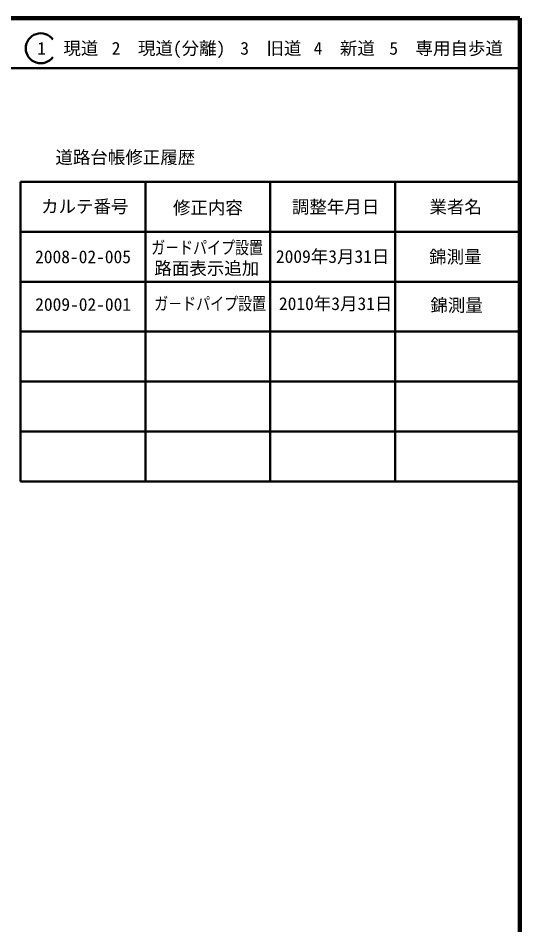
# Model space of a CAD drawing. Units: millimetres on the paper, enlarged 1000 times. Extents: x 40000 to 680000, y 20000 to 380000.
# Drawn here: x 579500 to 680000, y 198357 to 380000 of the extents above; entities that cross this region are included whole.
import ezdxf
from ezdxf.enums import TextEntityAlignment as Align

# ---------------------------------------------------------------- set-up
doc = ezdxf.new("R2010")
doc.units = ezdxf.units.MM
doc.header["$LTSCALE"] = 1000
for name, color, linetype, lineweight in [('M-TTL', 2, 'Continuous', 140), ('M-TTL-FRAM', 2, 'Continuous', 50), ('M-TTL-LINE', 7, 'Continuous', 50)]:
    doc.layers.add(name, color=color, linetype=linetype, lineweight=lineweight)
doc.layers.add('M-TTL-TXT', color=7, linetype='Continuous')
doc.styles.add('ＭＳ ゴシック', font='')
doc.styles.get('ＭＳ ゴシック').set_extended_font_data('MS Gothic')

msp = doc.modelspace()

# ---------------------------------------------------------------- linework, layer by layer
at = {"layer": 'M-TTL'}
for p, q in [((680000, 380000), (40000, 380000)), ((680000, 20000), (680000, 380000))]:
    msp.add_line(p, q, dxfattribs=at)
at = {"layer": 'M-TTL-FRAM'}
for p, q in [((580000, 347197), (580000, 287197)), ((580000, 347197), (680000, 347197)), ((580000, 287197), (680000, 287197))]:
    msp.add_line(p, q, dxfattribs=at)
at = {"layer": 'M-TTL-LINE'}
for p, q in [((40000, 370000), (680000, 370000)), ((605000, 347197), (605000, 287197)), ((630000, 347197), (630000, 287197)), ((655000, 347197), (655000, 287197)), ((580000, 337197), (680000, 337197)), ((580000, 327197), (680000, 327197)), ((580000, 317197), (680000, 317197)), ((580000, 307197), (680000, 307197)), ((580000, 297197), (680000, 297197))]:
    msp.add_line(p, q, dxfattribs=at)
msp.add_arc((584031, 373958), 3000, 35.68533, 324.31467, dxfattribs=at)

# ---------------------------------------------------------------- texts
at = {"layer": 'M-TTL-TXT', "style": 'ＭＳ ゴシック'}
for s, p in [('1\u3000現道', (589448, 373958)), ('2\u3000現道(分離)', (609619, 373958)), ('3\u3000旧道', (630121, 373958)), ('4\u3000新道', (644824, 373958)), ('5\u3000専用自歩道', (665228, 373958)), ('道路台帳修正履歴', (600968, 352113)), ('カルテ番号', (592839, 342277)), ('修正内容', (617509, 342023)), ('調整年月日', (643089, 342197)), ('業者名', (667134, 342197)), ('2008-02-005', (592500, 332189)), ('2009年3月31日', (642500, 332245)), ('錦測量', (667077, 332189)), ('路面表示追加', (617290, 329880)), ('2009-02-001', (592518, 322648)), ('2010年3月31日', (643105, 322801)), ('錦測量', (667326, 322495))]:
    msp.add_text(s, height=2566, dxfattribs=at).set_placement(p, align=Align.MIDDLE_CENTER)
at = {"layer": 'M-TTL-TXT', "style": 'ＭＳ ゴシック', "width": 0.8}
for p in [(617344, 334038), (617965, 322801)]:
    msp.add_text('ガ－ドパイプ設置', height=2566, dxfattribs=at).set_placement(p, align=Align.MIDDLE_CENTER)

doc.saveas('drawing.dxf')
